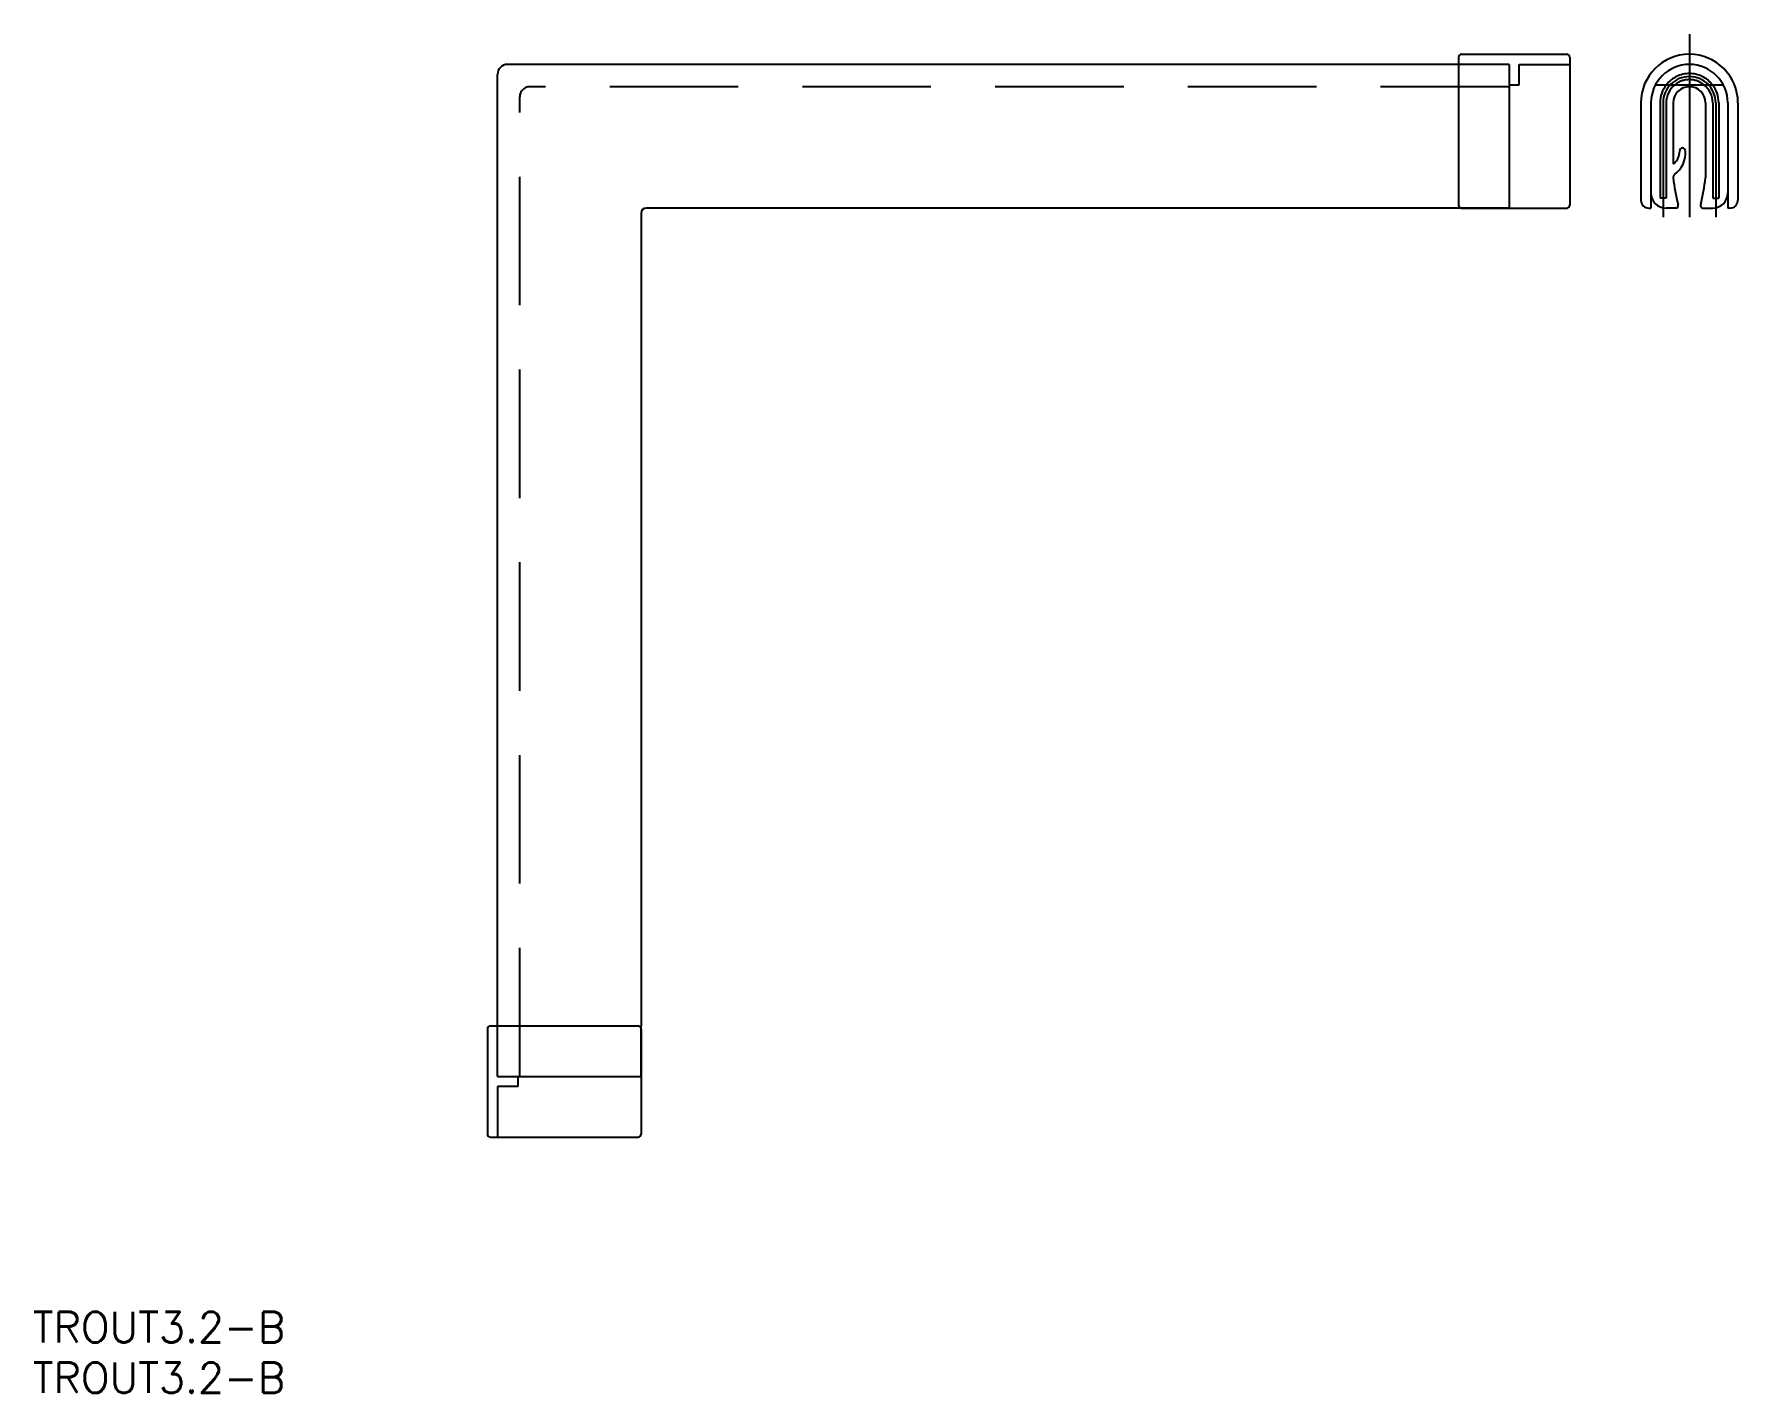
# Model space of a CAD drawing. Extents: x -52 to 116, y -25 to 109.
import ezdxf

# ---------------------------------------------------------------- set-up
doc = ezdxf.new("R2010")
doc.units = 0
doc.linetypes.add('CENTER', pattern=[50.8, 31.75, -6.35, 6.35, -6.35])
doc.linetypes.add('DASHED', pattern=[19.05, 12.7, -6.35])
doc.layers.get('0').update_dxf_attribs({"linetype": 'CONTINUOUS'})
doc.layers.add('CENTER', color=1, linetype='CENTER')
doc.styles.get("Standard").update_dxf_attribs({"font": 'txt.shx', "height": 3, "bigfont": 'bigfont.shx'})

# ---------------------------------------------------------------- blocks, each defined once
blk = doc.blocks.new('*U11')
at = {"color": 7, "linetype": 'CONTINUOUS'}
blk.add_text('TROUT3.2-B', height=3, dxfattribs=at).set_placement((-52.53, -20.28))
blk = doc.blocks.new('*U12')
at = {"color": 7, "linetype": 'CONTINUOUS'}
blk.add_text('TROUT3.2-B', height=3, dxfattribs=at).set_placement((-52.53, -25.28))

msp = doc.modelspace()

# ---------------------------------------------------------------- linework, layer by layer
at = {"color": 7, "linetype": 'CONTINUOUS'}
for p, q in [((88.4, 106.7), (88.4, 92.1)), ((88.7, 107), (99.1, 107)), ((99.4, 106.7), (99.4, 92.1)), ((-6.6, 11), (-6.6, 105)), ((88.4, 106), (-5.6, 106)), ((93.4, 106), (93.4, 91.8)), ((107.87, 104), (114.56, 104)), ((106.42, 102.2), (106.42, 92.6)), ((107.42, 102.2), (107.42, 91.8)), ((107.42, 102.2), (107.42, 92.3)), ((108.32, 102.2), (108.32, 92.8)), ((108.92, 102.2), (108.92, 92.8)), ((109.62, 102.2), (109.62, 96.25)), ((109.62, 102.2), (109.62, 96.25)), ((112.82, 102.2), (112.82, 94.8)), ((112.82, 102.2), (112.82, 95.25)), ((112.82, 102.2), (112.82, 95.25)), ((113.52, 102.2), (113.52, 92.8)), ((114.12, 102.2), (114.12, 92.8)), ((115.02, 102.2), (115.02, 91.8)), ((115.02, 102.2), (115.02, 92.3)), ((116.02, 102.2), (116.02, 92.6)), ((108.92, 92.8), (108.32, 92.8)), ((113.52, 92.8), (114.12, 92.8)), ((7.6, 91.3), (7.6, 11)), ((88.4, 91.8), (8.1, 91.8)), ((88.7, 91.8), (99.1, 91.8)), ((107.22, 91.8), (107.42, 91.8)), ((109.89, 91.8), (108.92, 91.8)), ((112.55, 91.8), (113.52, 91.8)), ((115.22, 91.8), (115.02, 91.8)), ((-7.6, 10.7), (-7.6, 0.3)), ((-7.3, 11), (7.3, 11)), ((7.6, 10.7), (7.6, 0.3)), ((-7.3, 0), (7.3, 0))]:
    msp.add_line(p, q, dxfattribs=at)
at = {"color": 3, "linetype": 'DASHED'}
for p, q in [((93.4, 106), (88.4, 106)), ((93.4, 106), (93.4, 91.8)), ((94.4, 106), (99.4, 106)), ((94.4, 104), (94.4, 106)), ((-4.4, 6), (-4.4, 102.8)), ((93.4, 103.8), (-3.4, 103.8)), ((93.4, 104), (94.4, 104)), ((93.4, 93.8), (93.4, 91.8)), ((93.4, 91.8), (88.4, 91.8)), ((-6.6, 6), (-6.6, 11)), ((7.6, 6), (7.6, 11)), ((-6.6, 6), (6.6, 6)), ((-6.6, 6), (6.6, 6)), ((-6.6, 6), (6.6, 6)), ((-4.6, 6), (-4.6, 5)), ((4.6, 6), (7.6, 6)), ((-4.6, 5), (-6.6, 5)), ((-6.6, 5), (-6.6, 0))]:
    msp.add_line(p, q, dxfattribs=at)
at = {"color": 7, "linetype": 'CONTINUOUS'}
for centre, radius, start, end in [((88.7, 106.7), 0.3, 90, 180), ((99.1, 106.7), 0.3, 0, 90), ((111.22, 102.2), 4.8, 0, 180), ((-5.6, 105), 1, 90, 180), ((111.22, 102.2), 3.8, 0, 180), ((111.22, 102.2), 2.9, 141.6335, 180), ((111.22, 102.2), 2.3, 128.5, 180), ((111.22, 102.2), 1.6, 0, 180), ((111.22, 102.2), 2.3, 0, 51.5), ((111.22, 102.2), 2.9, 0, 38.3665), ((110.55, 97.46), 0.285, 4.314, 180.1474), ((109.67, 96.25), 0.05, 180, 324.3348), ((108.62, 97.45), 1.64, 311.3127, 0.1474), ((108.19, 97.28), 2.65, 305.7039, 4.314), ((110.12, 94.8), 0.5, 139.2849, 180), ((130.56, 97.21), 21.08, 186.5643, 193.8766), ((91.87, 97.21), 21.08, 346.1234, 353.4357), ((108.92, 93.3), 1.5, 180, 270), ((113.52, 93.3), 1.5, 270, 0), ((8.1, 91.3), 0.5, 90, 180), ((88.7, 92.1), 0.3, 180, 270), ((99.1, 92.1), 0.3, 270, 0), ((107.22, 92.6), 0.8, 180, 270), ((109.87, 92.05), 0.25, 274.532, 24.7029), ((112.57, 92.05), 0.25, 155.2971, 265.468), ((115.22, 92.6), 0.8, 270, 0), ((-7.3, 10.7), 0.3, 90, 180), ((7.3, 10.7), 0.3, 0, 90), ((-7.3, 0.3), 0.3, 180, 270), ((7.3, 0.3), 0.3, 270, 0)]:
    msp.add_arc(centre, radius, start, end, dxfattribs=at)
at = {"color": 3, "linetype": 'DASHED'}
for centre, radius, start, end in [((111.22, 102.2), 2.9, 90, 141.6335), ((111.22, 102.2), 2.3, 90, 128.5), ((111.22, 102.2), 2.9, 38.3665, 90), ((111.22, 102.2), 2.3, 51.5, 90), ((-3.4, 102.8), 1, 90, 180)]:
    msp.add_arc(centre, radius, start, end, dxfattribs=at)
at = {"layer": 'CENTER', "color": 1, "linetype": 'CENTER'}
for p, q in [((111.22, 109), (111.22, 90.92)), ((108.62, 102.2), (108.62, 90.92)), ((113.82, 102.2), (113.82, 90.92))]:
    msp.add_line(p, q, dxfattribs=at)
for start, end in [(90, 180), (0, 90)]:
    msp.add_arc((111.22, 102.2), 2.6, start, end, dxfattribs=at)

# ---------------------------------------------------------------- block references
at = {"color": 7, "linetype": 'CONTINUOUS'}
for name in ['*U11', '*U12']:
    msp.add_blockref(name, (0, 0), dxfattribs=at)

doc.saveas('drawing.dxf')
